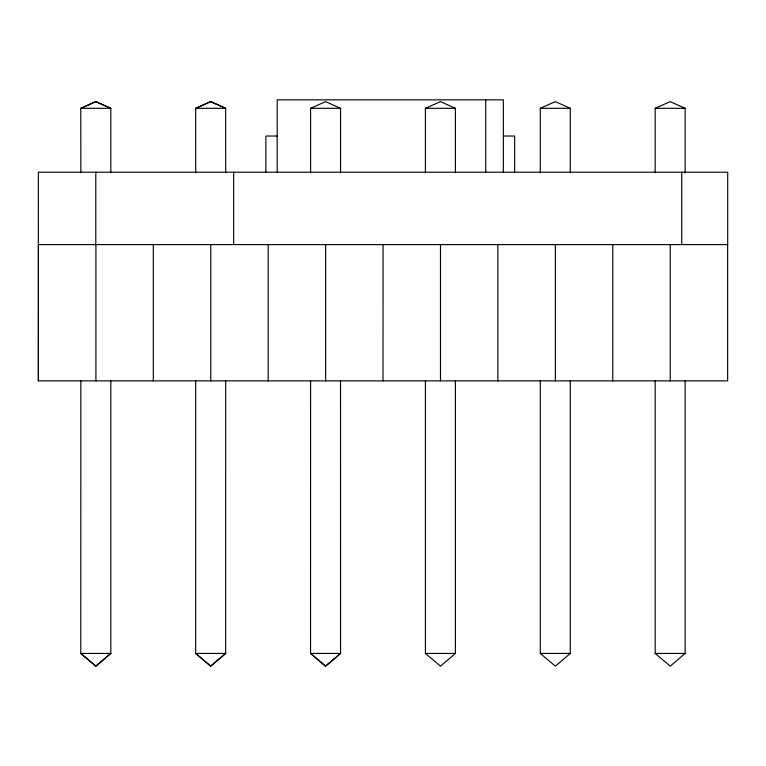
<?xml version="1.0" encoding="UTF-8"?>
<svg xmlns="http://www.w3.org/2000/svg" width="766" height="766" viewBox="0 0 766 766"><rect width="100%" height="100%" fill="white"/><g stroke="black" fill="none" stroke-linecap="round" stroke-linejoin="round"><path stroke-width="1.15" d="M455.397 380.874L455.397 653.436L440.507 666.152L425.417 653.436L425.417 380.874M570.277 380.874L570.277 653.436L555.379 666.152L540.289 653.436L540.289 380.874M685.149 380.874L685.149 653.436L670.26 666.152L655.169 653.436L655.169 380.874M310.584 172.867L310.584 108.312L325.55 101.629L340.564 108.312L340.564 172.867M425.417 172.867L425.417 108.312L440.431 101.629L455.397 108.312L455.397 172.867M540.289 172.867L540.289 108.312L555.302 101.629L570.277 108.312L570.277 172.867M655.169 172.867L655.169 108.312L670.183 101.629L685.149 108.312L685.149 172.867M310.584 108.312L340.564 108.312M425.417 108.312L455.397 108.312M540.289 108.312L570.277 108.312M655.169 108.312L685.149 108.312M277.187 136.032L265.879 136.032L265.879 172.216M503.348 136.032L514.656 136.032L514.656 172.216M38.3 244.593L727.7 244.593L727.7 172.216L38.357 172.216L38.386 380.874L38.434 244.593M38.3 380.874L727.643 380.874L727.643 244.593M425.417 653.436L455.397 653.436M540.289 653.436L570.277 653.436M655.169 653.436L685.149 653.436M681.74 172.216L681.74 244.593M670.25 244.593L670.25 380.874M612.762 244.593L612.762 380.874M555.369 244.593L555.369 380.874M503.348 172.216L503.348 99.848L277.187 99.848L277.187 172.216M497.89 244.593L497.89 380.874M485.74 99.848L485.74 172.216M440.498 244.593L440.498 380.874M383.057 244.593L383.01 380.874M340.525 380.874L340.564 653.436L325.627 666.152L310.546 653.436L310.584 380.874M325.665 244.593L325.665 380.874M268.177 244.593L268.177 380.874M233.668 172.216L233.668 244.593M225.692 172.867L225.644 108.312L210.679 101.629L195.665 108.312L195.703 172.867M225.692 380.874L225.644 653.436L210.755 666.152L195.665 653.436L195.703 380.874M210.784 244.593L210.784 380.874M153.305 244.593L153.305 380.874M110.811 172.867L110.811 108.312L95.798 101.629L80.794 108.312L80.832 172.867M110.811 380.874L110.811 653.436L95.884 666.152L80.794 653.436L80.832 380.874M95.913 244.593L95.913 380.874M95.798 172.216L95.798 244.593M110.811 653.436L95.721 666.152L80.832 653.436L110.811 653.436M225.692 653.436L210.602 666.152L195.703 653.436L225.692 653.436M340.564 653.436L325.473 666.152L310.584 653.436L340.564 653.436M95.798 101.629L80.832 108.312L110.811 108.312L95.798 101.629M210.679 101.629L195.703 108.312L225.692 108.312L210.679 101.629"/></g></svg>
